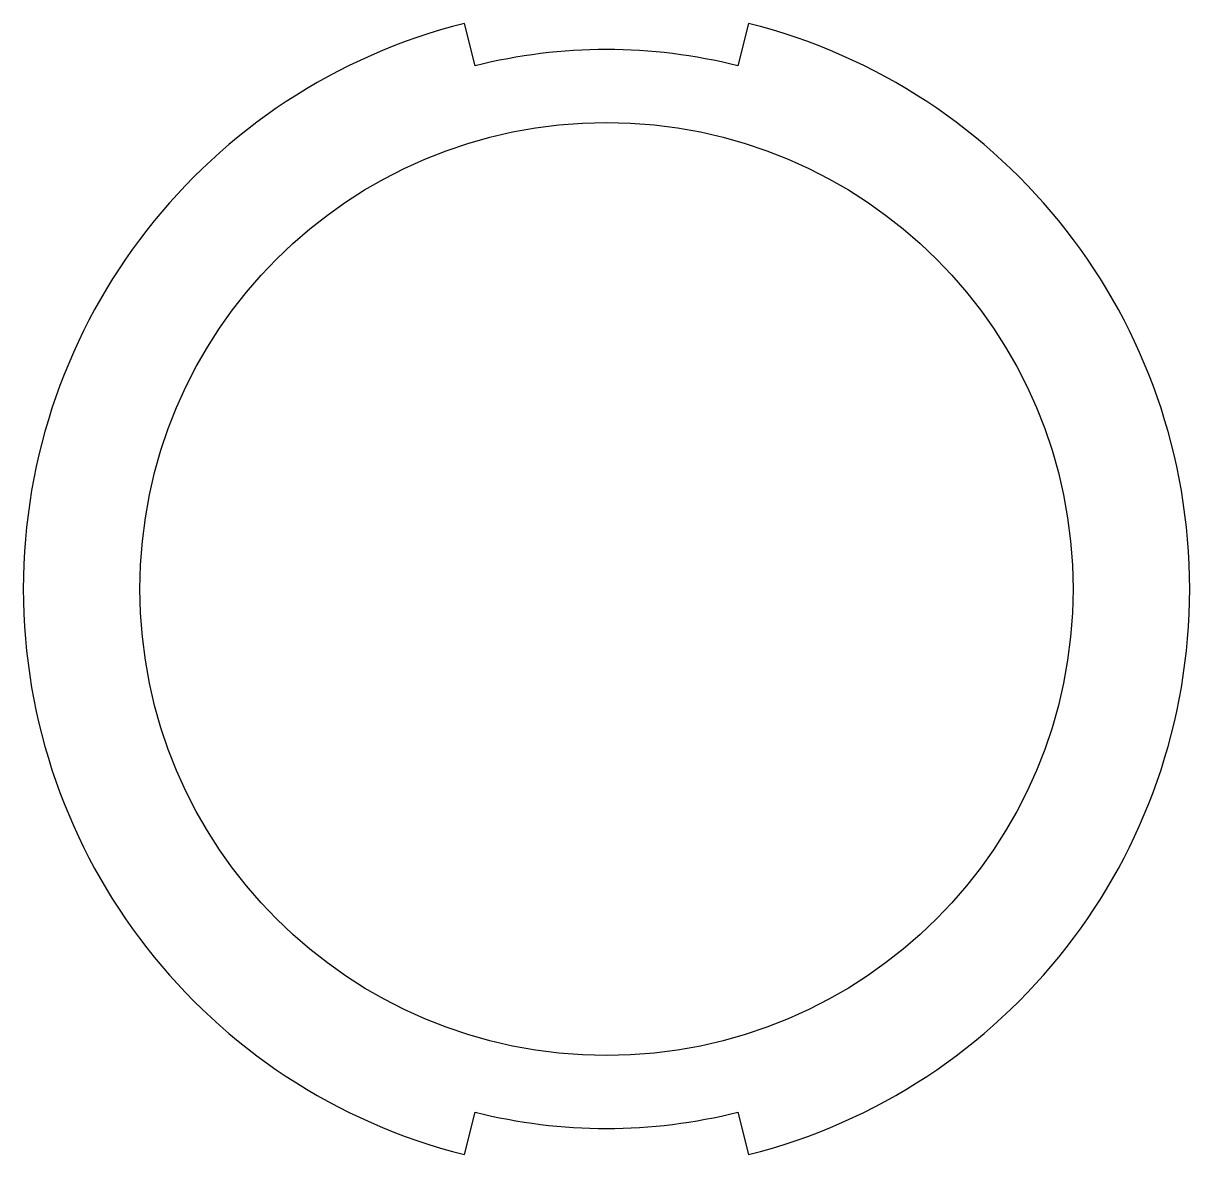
# Model space of a CAD drawing. Header units: millimetres. Extents: x -20 to 20, y -19.4 to 19.4.
import ezdxf

# ---------------------------------------------------------------- set-up
doc = ezdxf.new("R2010")
doc.units = ezdxf.units.MM

msp = doc.modelspace()

# ---------------------------------------------------------------- linework, layer by layer
msp.add_lwpolyline([(4.865, 19.399), (4.5, 17.944, 0.123476), (-4.5, 17.944), (-4.865, 19.399, 0.780189), (-4.865, -19.399), (-4.5, -17.944, 0.123476), (4.5, -17.944), (4.865, -19.399, 0.780189)], format="xyb", close=True)
msp.add_circle((0, 0), 16)

doc.saveas('drawing.dxf')
